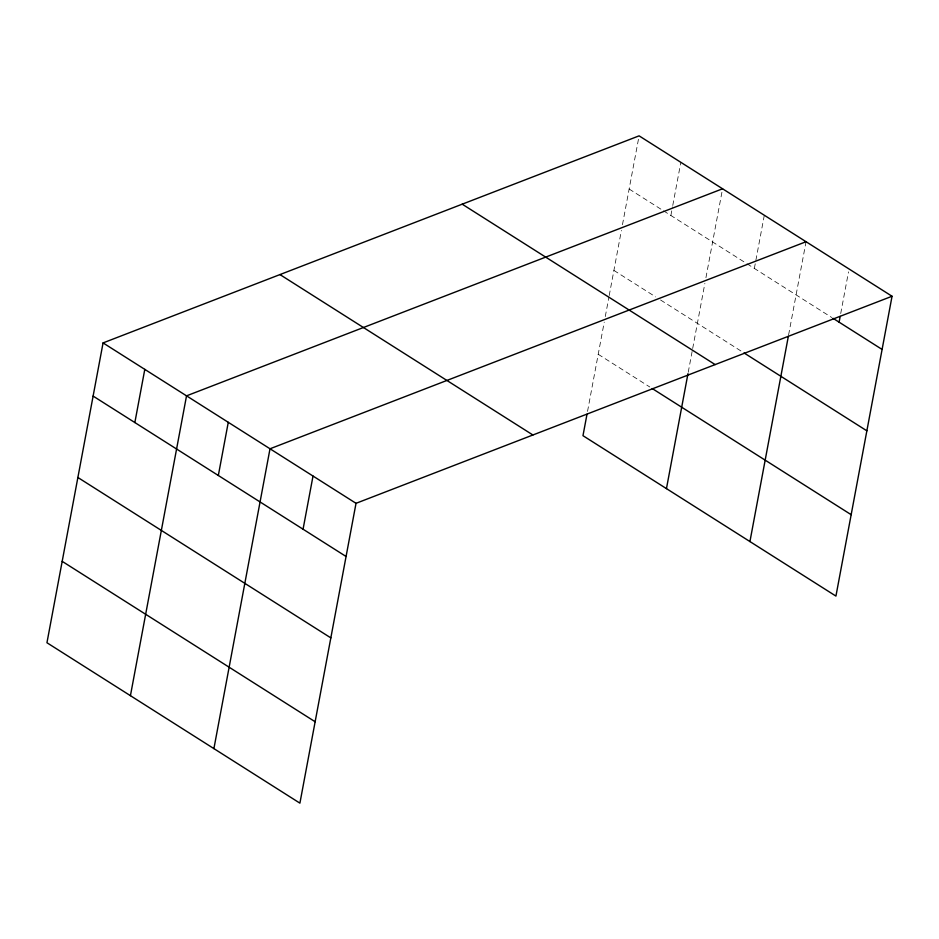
<?xml version="1.0" encoding="UTF-8"?>
<svg xmlns="http://www.w3.org/2000/svg" width="939" height="939" viewBox="0 0 939 939"><rect width="100%" height="100%" fill="white"/><g stroke="black" fill="none" stroke-linecap="round" stroke-linejoin="round"><path stroke-width="0.7" stroke-dasharray="4.7 3.52" d="M587.532 411.399L604.235 322.136M605.279 316.549L608.942 296.982M609.2 295.574L621.395 230.431M622.463 224.726L639.095 135.85M670.88 215.489L672.5 206.862M672.77 205.43L680.834 162.318M688.228 372.278L692.419 349.907M692.677 348.51L704.872 283.367M705.94 277.662L722.572 188.786M754.357 268.425L764.311 215.254M788.607 334.883L806.049 241.722M840.71 313.544L848.516 271.864M629.142 189.021L662.288 210.043M663.521 210.817L745.766 262.979M746.986 263.753L831.719 317.488M613.906 270.42L655.645 296.888M660.563 299.999L742.808 352.16M598.213 354.285L649.776 386.974"/><path stroke-width="1.41" d="M892.05 296.255L639.095 135.85L103.067 342.911L46.95 642.746L299.905 803.15L356.022 503.316L892.05 296.255L835.933 596.089L582.978 435.684L586.992 414.263M134.852 422.55L144.794 369.379M130.427 695.682L186.532 395.847L722.572 188.786M218.329 475.486L228.271 422.315M213.904 748.606L270.009 448.783L806.049 241.722M303.062 529.22L313.016 476.05M666.455 488.62L687.97 373.675M749.932 541.557L788.349 336.303M839.102 322.159L840.17 316.408M832.952 318.262L882.097 349.437M744.028 352.935L866.861 430.825M462.199 204.174L715.154 364.59M652.229 388.535L851.168 514.689M279.951 274.575L532.906 434.992M103.067 342.911L356.022 503.316M93.114 396.082L346.068 556.487M77.878 477.482L330.833 637.886M62.185 561.346L315.14 721.751"/></g></svg>
